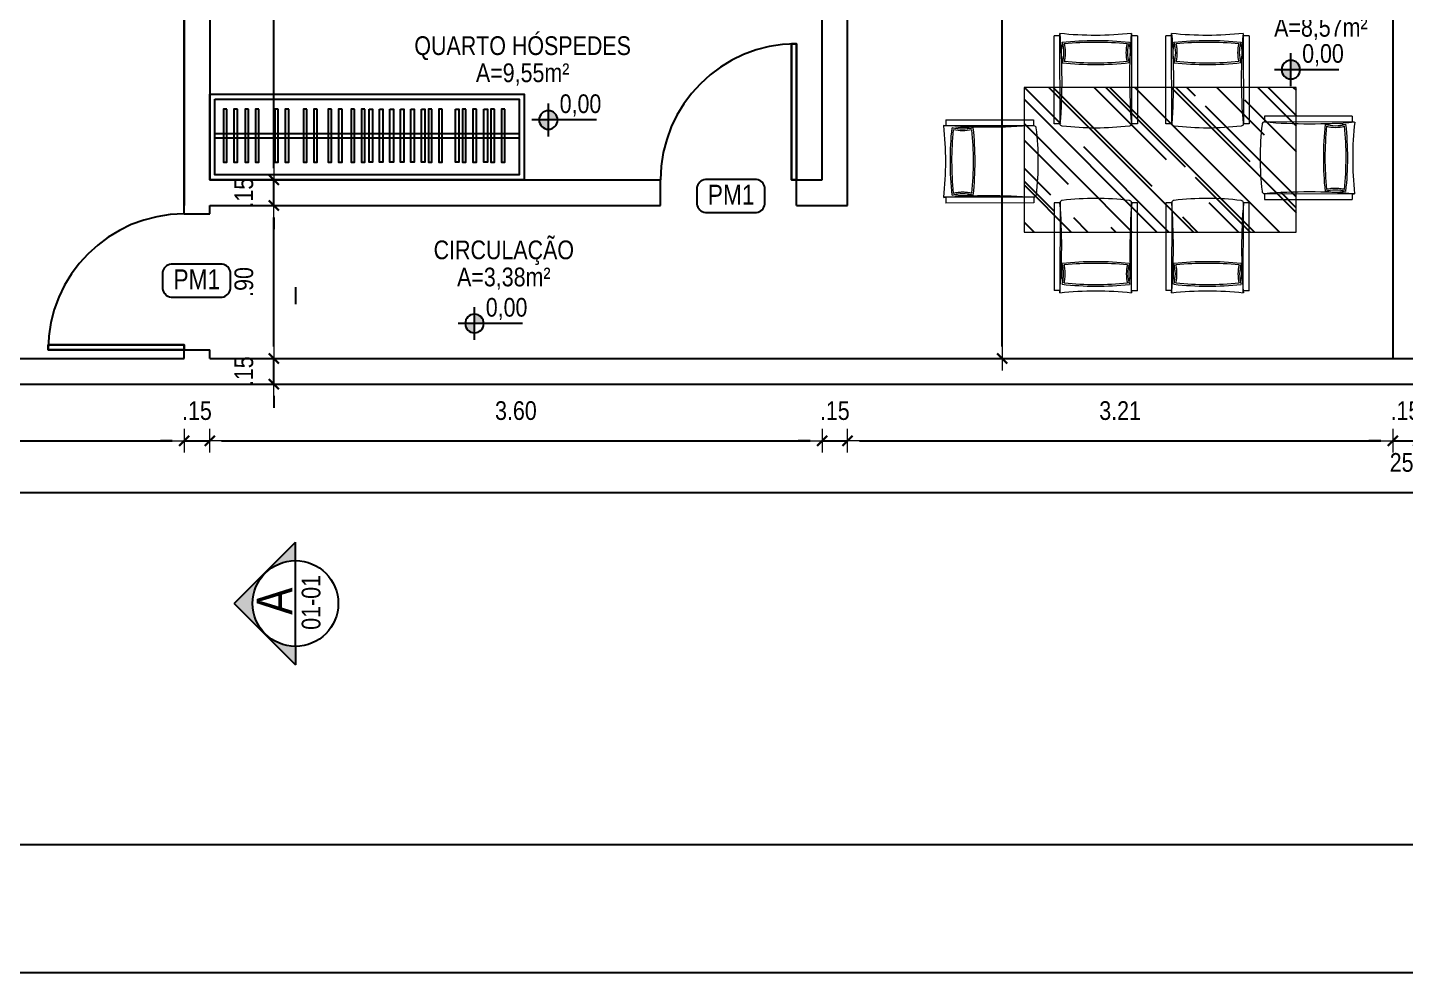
# Model space of a CAD drawing. Header units: millimetres. Extents: x -178 to 521, y -135 to 750.
# Drawn here: x -64.74 to -56.63, y 700.13 to 705.69 of the extents above; entities that cross this region are included whole.
import ezdxf
from ezdxf.enums import TextEntityAlignment as Align

# ---------------------------------------------------------------- set-up
doc = ezdxf.new("R2010")
doc.units = ezdxf.units.MM
doc.header["$LTSCALE"] = 20
doc.header["$MEASUREMENT"] = 0
doc.header["$PDSIZE"] = -5
for name, pattern in [('AXES', [0.54, 0.3, -0.08, 0.08, -0.08]), ('DASHDOT2', [0.5, 0.25, -0.125, 0, -0.125]), ('HIDDEN2', [0.1875, 0.125, -0.0625])]:
    doc.linetypes.add(name, pattern=pattern)
doc.layers.get('0').update_dxf_attribs({"linetype": 'CONTINUOUS'})
doc.layers.get('Defpoints').update_dxf_attribs({"linetype": 'CONTINUOUS'})
for name, color, linetype in [('003', 3, 'CONTINUOUS'), ('AR-ALV', 5, 'CONTINUOUS'), ('COTA', 7, 'CONTINUOUS'), ('COTAS', 7, 'CONTINUOUS'), ('DIVERSOS', 1, 'CONTINUOUS'), ('E-txt-g', 3, 'CONTINUOUS'), ('Layer1', 7, 'CONTINUOUS'), ('LAYER4', 7, 'CONTINUOUS'), ('LAYER5', 8, 'CONTINUOUS'), ('LAYER7', 4, 'CONTINUOUS'), ('MOVEIS', 7, 'CONTINUOUS')]:
    doc.layers.add(name, color=color, linetype=linetype)
for name, color, linetype, lineweight in [('E-Lay-9', 9, 'CONTINUOUS', 9), ('E-Pen-C', 4, 'CONTINUOUS', 15), ('E-Pen-G', 3, 'CONTINUOUS', 30), ('E-Txt-W', 7, 'CONTINUOUS', 20), ('estofado', 7, 'CONTINUOUS', 25)]:
    doc.layers.add(name, color=color, linetype=linetype, lineweight=lineweight)
doc.styles.add('F2', font='ARIALN.TTF')
doc.styles.add('REG60', font='romans.shx', dxfattribs={"width": 0.8, "height": 0.15})
doc.styles.add('REG80', font='romans.shx', dxfattribs={"width": 0.8, "height": 0.2})
doc.dimstyles.new('DIMENSION-1', dxfattribs={"dimtxt": 0.11, "dimasz": 0.07, "dimexe": 1, "dimexo": 0, "dimgap": 0.12, "dimtad": 1, "dimzin": 7, "dimdsep": 46, "dimtxsty": 'F2', "dimblk1": 'TRACO', "dimblk2": 'TRACO', "dimsah": 1, "dimcen": 1, "dimse1": 1, "dimse2": 1, "dimclrd": 256, "dimclre": 256, "dimclrt": 6, "dimadec": 0, "dimazin": 0, "dimtfac": 1, "dimtix": 1, "dimtmove": 2, "dimatfit": 3, "dimldrblk": 'TRACO', "dimfxl": 1, "dimtolj": 1, "dimtzin": 0, "dimarcsym": 0})

# ---------------------------------------------------------------- blocks, each defined once
blk = doc.blocks.new('TXT-AMB75')
at = {"layer": 'E-txt-g', "style": 'REG80', "width": 0.8, "flags": 8}
blk.add_attdef('TXT', text='', height=0.2, dxfattribs=at).set_placement((0.005, 0.296), align=Align.CENTER)
at = {"layer": 'E-Txt-W', "style": 'REG60', "width": 0.8, "flags": 8}
blk.add_attdef('TXT', text='', height=0.15, dxfattribs=at).set_placement((0.005, 0.027), align=Align.CENTER)
blk = doc.blocks.new('TRACO')
at = {"layer": 'E-Pen-C'}
for p, q in [((-1, 0), (1, 0)), ((0, 1), (0, -1))]:
    blk.add_line(p, q, dxfattribs=at)
at = {"layer": 'E-Pen-G'}
blk.add_line((-0.42, -0.42), (0.42, 0.42), dxfattribs=at)
blk = doc.blocks.new('*D402')
at = {"lineweight": -2}
blk.add_line((-66.8444, 703.2568), (-63.8844, 703.2568), dxfattribs=at)
at = {"layer": 'Defpoints', "color": 0}
for p in [(-66.9144, 703.74), (-63.8144, 703.74), (-63.8144, 703.2568)]:
    blk.add_point(p, dxfattribs=at)
at = {"lineweight": -2, "xscale": 0.07, "yscale": 0.07, "zscale": 0.07, "rotation": 180}
blk.add_blockref('TRACO', (-66.9144, 703.2568), dxfattribs=at)
at = {"lineweight": -2, "xscale": 0.07, "yscale": 0.07, "zscale": 0.07}
blk.add_blockref('TRACO', (-63.8144, 703.2568), dxfattribs=at)
at = {"color": 6, "insert": (-65.3644, 703.433), "char_height": 0.11, "attachment_point": 5, "style": 'F2'}
blk.add_mtext('\\A1;3.10', dxfattribs=at)
blk = doc.blocks.new('*D403')
at = {"lineweight": -2}
for p, q in [((-63.8844, 703.2568), (-63.9544, 703.2568)), ((-63.8144, 703.2568), (-63.6644, 703.2568)), ((-63.5944, 703.2568), (-63.5244, 703.2568))]:
    blk.add_line(p, q, dxfattribs=at)
at = {"layer": 'Defpoints', "color": 0}
for p in [(-63.8144, 703.74), (-63.6644, 703.74), (-63.6644, 703.2568)]:
    blk.add_point(p, dxfattribs=at)
at = {"lineweight": -2, "xscale": 0.07, "yscale": 0.07, "zscale": 0.07}
blk.add_blockref('TRACO', (-63.8144, 703.2568), dxfattribs=at)
at = {"lineweight": -2, "xscale": 0.07, "yscale": 0.07, "zscale": 0.07, "rotation": 180}
blk.add_blockref('TRACO', (-63.6644, 703.2568), dxfattribs=at)
at = {"color": 6, "insert": (-63.7394, 703.433), "char_height": 0.11, "attachment_point": 5, "style": 'F2'}
blk.add_mtext('\\A1;.15', dxfattribs=at)
blk = doc.blocks.new('*D404')
at = {"linetype": 'Continuous', "lineweight": -2}
blk.add_line((-63.5944, 703.2568), (-60.1321, 703.2568), dxfattribs=at)
at = {"layer": 'Defpoints', "color": 0, "linetype": 'Continuous'}
for p in [(-60.0621, 704.79), (-63.6644, 703.74), (-60.0621, 703.2568)]:
    blk.add_point(p, dxfattribs=at)
at = {"linetype": 'Continuous', "lineweight": -2, "xscale": 0.07, "yscale": 0.07, "zscale": 0.07, "rotation": 180}
blk.add_blockref('TRACO', (-63.6644, 703.2568), dxfattribs=at)
at = {"linetype": 'Continuous', "lineweight": -2, "xscale": 0.07, "yscale": 0.07, "zscale": 0.07}
blk.add_blockref('TRACO', (-60.0621, 703.2568), dxfattribs=at)
at = {"color": 6, "linetype": 'Continuous', "insert": (-61.8632, 703.433), "char_height": 0.11, "attachment_point": 5, "style": 'F2'}
blk.add_mtext('\\A1;3.60', dxfattribs=at)
blk = doc.blocks.new('*D405')
at = {"linetype": 'Continuous', "lineweight": -2}
for p, q in [((-60.1321, 703.2568), (-60.2021, 703.2568)), ((-60.0621, 703.2568), (-59.9121, 703.2568)), ((-59.8421, 703.2568), (-59.7721, 703.2568))]:
    blk.add_line(p, q, dxfattribs=at)
at = {"layer": 'Defpoints', "color": 0, "linetype": 'Continuous'}
for p in [(-60.0621, 704.79), (-59.9121, 704.64), (-59.9121, 703.2568)]:
    blk.add_point(p, dxfattribs=at)
at = {"linetype": 'Continuous', "lineweight": -2, "xscale": 0.07, "yscale": 0.07, "zscale": 0.07}
blk.add_blockref('TRACO', (-60.0621, 703.2568), dxfattribs=at)
at = {"linetype": 'Continuous', "lineweight": -2, "xscale": 0.07, "yscale": 0.07, "zscale": 0.07, "rotation": 180}
blk.add_blockref('TRACO', (-59.9121, 703.2568), dxfattribs=at)
at = {"color": 6, "linetype": 'Continuous', "insert": (-59.9871, 703.433), "char_height": 0.11, "attachment_point": 5, "style": 'F2'}
blk.add_mtext('\\A1;.15', dxfattribs=at)
blk = doc.blocks.new('*D406')
at = {"linetype": 'Continuous', "lineweight": -2}
blk.add_line((-59.8421, 703.2568), (-56.7754, 703.2568), dxfattribs=at)
at = {"layer": 'Defpoints', "color": 0, "linetype": 'Continuous'}
for p in [(-59.9121, 704.64), (-56.7054, 703.74), (-56.7054, 703.2568)]:
    blk.add_point(p, dxfattribs=at)
at = {"linetype": 'Continuous', "lineweight": -2, "xscale": 0.07, "yscale": 0.07, "zscale": 0.07, "rotation": 180}
blk.add_blockref('TRACO', (-59.9121, 703.2568), dxfattribs=at)
at = {"linetype": 'Continuous', "lineweight": -2, "xscale": 0.07, "yscale": 0.07, "zscale": 0.07}
blk.add_blockref('TRACO', (-56.7054, 703.2568), dxfattribs=at)
at = {"color": 6, "linetype": 'Continuous', "insert": (-58.3088, 703.433), "char_height": 0.11, "attachment_point": 5, "style": 'F2'}
blk.add_mtext('\\A1;3.21', dxfattribs=at)
blk = doc.blocks.new('*D407')
at = {"lineweight": -2}
for p, q in [((-56.7754, 703.2568), (-56.8454, 703.2568)), ((-56.7054, 703.2568), (-56.5554, 703.2568)), ((-56.4854, 703.2568), (-56.4154, 703.2568))]:
    blk.add_line(p, q, dxfattribs=at)
at = {"layer": 'Defpoints', "color": 0}
for p in [(-56.5554, 705.09), (-56.7054, 703.74), (-56.5554, 703.2568)]:
    blk.add_point(p, dxfattribs=at)
at = {"lineweight": -2, "xscale": 0.07, "yscale": 0.07, "zscale": 0.07}
blk.add_blockref('TRACO', (-56.7054, 703.2568), dxfattribs=at)
at = {"lineweight": -2, "xscale": 0.07, "yscale": 0.07, "zscale": 0.07, "rotation": 180}
blk.add_blockref('TRACO', (-56.5554, 703.2568), dxfattribs=at)
at = {"color": 6, "insert": (-56.6304, 703.433), "char_height": 0.11, "attachment_point": 5, "style": 'F2'}
blk.add_mtext('\\A1;.15', dxfattribs=at)
blk = doc.blocks.new('*D413')
at = {"linetype": 'Continuous', "lineweight": -2}
blk.add_line((-70.1454, 702.9521), (-45.2854, 702.9521), dxfattribs=at)
at = {"layer": 'Defpoints', "color": 0, "linetype": 'Continuous'}
for p in [(-70.2154, 703.59), (-45.2154, 703.59), (-45.2154, 702.9521)]:
    blk.add_point(p, dxfattribs=at)
at = {"linetype": 'Continuous', "lineweight": -2, "xscale": 0.07, "yscale": 0.07, "zscale": 0.07, "rotation": 180}
blk.add_blockref('TRACO', (-70.2154, 702.9521), dxfattribs=at)
at = {"linetype": 'Continuous', "lineweight": -2, "xscale": 0.07, "yscale": 0.07, "zscale": 0.07}
blk.add_blockref('TRACO', (-45.2154, 702.9521), dxfattribs=at)
at = {"color": 6, "linetype": 'Continuous', "insert": (-56.5654, 703.1282), "char_height": 0.11, "attachment_point": 5, "style": 'F2'}
blk.add_mtext('\\A1;25.00', dxfattribs=at)
blk = doc.blocks.new('*D347')
at = {"linetype": 'Continuous', "lineweight": -2}
for p, q in [((-63.2868, 703.81), (-63.2868, 703.88)), ((-63.2868, 703.59), (-63.2868, 703.74)), ((-63.2868, 703.52), (-63.2868, 703.45))]:
    blk.add_line(p, q, dxfattribs=at)
at = {"layer": 'Defpoints', "color": 0, "linetype": 'Continuous'}
for p in [(-63.5702, 703.74), (-63.2868, 703.74), (-63.5702, 703.59)]:
    blk.add_point(p, dxfattribs=at)
at = {"linetype": 'Continuous', "lineweight": -2, "xscale": 0.07, "yscale": 0.07, "zscale": 0.07}
for p, rotation in [((-63.2868, 703.74), 270), ((-63.2868, 703.59), 90)]:
    blk.add_blockref('TRACO', p, dxfattribs=dict(at, rotation=rotation))
at = {"color": 6, "linetype": 'Continuous', "insert": (-63.4629, 703.665), "char_height": 0.11, "attachment_point": 5, "rotation": 90, "style": 'F2'}
blk.add_mtext('\\A1;.15', dxfattribs=at)
blk = doc.blocks.new('*D348')
at = {"linetype": 'Continuous', "lineweight": -2}
blk.add_line((-63.2868, 703.81), (-63.2868, 704.57), dxfattribs=at)
at = {"layer": 'Defpoints', "color": 0, "linetype": 'Continuous'}
for p in [(-63.6644, 704.64), (-63.2868, 704.64), (-63.5702, 703.74)]:
    blk.add_point(p, dxfattribs=at)
at = {"linetype": 'Continuous', "lineweight": -2, "xscale": 0.07, "yscale": 0.07, "zscale": 0.07}
for p, rotation in [((-63.2868, 704.64), 90), ((-63.2868, 703.74), 270)]:
    blk.add_blockref('TRACO', p, dxfattribs=dict(at, rotation=rotation))
at = {"color": 6, "linetype": 'Continuous', "insert": (-63.4629, 704.19), "char_height": 0.11, "attachment_point": 5, "rotation": 90, "style": 'F2'}
blk.add_mtext('\\A1;.90', dxfattribs=at)
blk = doc.blocks.new('*D349')
at = {"linetype": 'Continuous', "lineweight": -2}
for p, q in [((-63.2868, 704.86), (-63.2868, 704.93)), ((-63.2868, 704.64), (-63.2868, 704.79)), ((-63.2868, 704.57), (-63.2868, 704.5))]:
    blk.add_line(p, q, dxfattribs=at)
at = {"layer": 'Defpoints', "color": 0, "linetype": 'Continuous'}
for p in [(-63.6644, 704.79), (-63.2868, 704.79), (-63.6644, 704.64)]:
    blk.add_point(p, dxfattribs=at)
at = {"linetype": 'Continuous', "lineweight": -2, "xscale": 0.07, "yscale": 0.07, "zscale": 0.07}
for p, rotation in [((-63.2868, 704.79), 270), ((-63.2868, 704.64), 90)]:
    blk.add_blockref('TRACO', p, dxfattribs=dict(at, rotation=rotation))
at = {"color": 6, "linetype": 'Continuous', "insert": (-63.4629, 704.715), "char_height": 0.11, "attachment_point": 5, "rotation": 90, "style": 'F2'}
blk.add_mtext('\\A1;.15', dxfattribs=at)
blk = doc.blocks.new('*D350')
at = {"linetype": 'Continuous', "lineweight": -2}
blk.add_line((-63.2868, 704.86), (-63.2868, 707.37), dxfattribs=at)
at = {"layer": 'Defpoints', "color": 0, "linetype": 'Continuous'}
for p in [(-63.6644, 707.44), (-63.2868, 707.44), (-63.6644, 704.79)]:
    blk.add_point(p, dxfattribs=at)
at = {"linetype": 'Continuous', "lineweight": -2, "xscale": 0.07, "yscale": 0.07, "zscale": 0.07}
for p, rotation in [((-63.2868, 707.44), 90), ((-63.2868, 704.79), 270)]:
    blk.add_blockref('TRACO', p, dxfattribs=dict(at, rotation=rotation))
at = {"color": 6, "linetype": 'Continuous', "insert": (-63.4629, 706.115), "char_height": 0.11, "attachment_point": 5, "rotation": 90, "style": 'F2'}
blk.add_mtext('\\A1;2.65', dxfattribs=at)
blk = doc.blocks.new('NIVEL')
at = {"layer": 'DIVERSOS'}
h = blk.add_hatch(color=7, dxfattribs=at)
h.paths.add_polyline_path([(0, 0.137, 0.414214), (-0.137, 0), (0, 0)])
h.paths.add_polyline_path([(0, 0), (0, -0.137, 0.414214), (0.137, 0)])
at = {"layer": 'DIVERSOS', "color": 7}
for p, q in [((0, 0.242), (0, -0.242)), ((0.709, 0), (-0.242, 0))]:
    blk.add_line(p, q, dxfattribs=at)
blk.add_circle((0, 0), 0.137, dxfattribs=at)
blk = doc.blocks.new('*D383')
at = {"linetype": 'Continuous', "lineweight": -2}
blk.add_line((-59.0031, 703.81), (-59.0031, 708.72), dxfattribs=at)
at = {"layer": 'Defpoints', "color": 0, "linetype": 'Continuous'}
for p in [(-59.5657, 708.79), (-59.0031, 708.79), (-59.5657, 703.74)]:
    blk.add_point(p, dxfattribs=at)
at = {"linetype": 'Continuous', "lineweight": -2, "xscale": 0.07, "yscale": 0.07, "zscale": 0.07}
for p, rotation in [((-59.0031, 708.79), 90), ((-59.0031, 703.74), 270)]:
    blk.add_blockref('TRACO', p, dxfattribs=dict(at, rotation=rotation))
at = {"color": 6, "linetype": 'Continuous', "insert": (-59.1793, 706.115), "char_height": 0.11, "attachment_point": 5, "rotation": 90, "style": 'F2'}
blk.add_mtext('\\A1;5.05', dxfattribs=at)
blk = doc.blocks.new('Poltrona Star marrom')
at = {"layer": 'estofado', "color": 8, "lineweight": 20, "ltscale": 0.1}
for p, q in [((0, 0), (0, -0.78)), ((-0.05, -0.02), (-0.05, -0.78)), ((-0.05, -0.02), (0, -0.02)), ((0.62, -0.78), (0.62, -0.02)), ((0.62, -0.02), (0.67, -0.02)), ((0.67, -0.78), (0.67, -0.02)), ((-0.05, -0.78), (0, -0.78)), ((0.62, -0.78), (0.67, -0.78))]:
    blk.add_line(p, q, dxfattribs=at)
at = {"layer": 'estofado', "color": 8, "lineweight": 5, "ltscale": 0.1}
blk.add_line((0.62, -0.02), (0.62, 0), dxfattribs=at)
for centre, radius, start, end in [((0.31, 2.832), 2.848, 263.7521, 276.2479), ((0.309, -0.165), 0.296, 165.0121, 194.9879), ((0.31, -2.807), 2.748, 83.9224, 96.0776), ((-0.276, -0.165), 0.308, 343.0375, 16.9625), ((0.896, -0.165), 0.308, 163.0375, 196.9625), ((0.311, -0.165), 0.296, 345.0121, 14.9879), ((0.31, 2.478), 2.748, 263.9224, 276.0776), ((0.02, -0.78), 0.02, 180, 270), ((0.31, 1.687), 2.504, 263.3498, 276.6502), ((0.6, -0.78), 0.02, 270, 0)]:
    blk.add_arc(centre, radius, start, end, dxfattribs=at)
at = {"layer": 'MOVEIS', "color": 8, "lineweight": 5, "ltscale": 0.1}
for points in [[(0.019, -0.075), (0.019, -0.075), (0.019, -0.075)], [(0.601, -0.075), (0.601, -0.075)], [(0.019, -0.255), (0.019, -0.255)], [(0.601, -0.255), (0.601, -0.255)]]:
    blk.add_lwpolyline(points, close=True, dxfattribs=at)
for centre, radius, start, end in [((-4.905, -0.39), 4.92, 355.4539, 4.5461), ((-0.276, -0.165), 0.322, 345.9941, 14.0059), ((5.525, -0.39), 4.92, 175.4539, 184.5461), ((0.31, 2.478), 2.734, 264.2624, 275.7376)]:
    blk.add_arc(centre, radius, start, end, dxfattribs=at)
at = {"layer": 'MOVEIS', "color": 8, "linetype": 'AXES', "lineweight": 5, "ltscale": 0.1}
for centre, radius, start, end in [((0.31, -2.807), 2.734, 84.2624, 95.7376), ((0.896, -0.165), 0.322, 165.9941, 194.0059)]:
    blk.add_arc(centre, radius, start, end, dxfattribs=at)
blk = doc.blocks.new('A$C52F82244')
at = {"layer": 'LAYER5'}
blk.add_hatch(color=2, dxfattribs=at).paths.add_polyline_path([(0.5, 0.85), (0, 0.35), (0.15, 0.35, -1), (0.85, 0.35), (1, 0.35)])
at = {"layer": 'LAYER4', "color": 2}
blk.add_line((0.15, 0.35), (0.85, 0.35), dxfattribs=at)
at = {"layer": 'LAYER7', "color": 2}
for p, q in [((0.5, 0.85), (0, 0.35)), ((0.5, 0.85), (1, 0.35)), ((0.15, 0.35), (0, 0.35)), ((0.85, 0.35), (1, 0.35))]:
    blk.add_line(p, q, dxfattribs=at)
blk.add_circle((0.5, 0.35), 0.35, dxfattribs=at)

msp = doc.modelspace()

# ---------------------------------------------------------------- hatches: boundary and pattern name
at = {"layer": 'COTA', "linetype": 'Continuous'}
h = msp.add_hatch(dxfattribs=at)
h.set_pattern_fill('AR-RROOF', color=8, scale=0.01, angle=315, style=0)
h.set_pattern_definition([(315, (-944.18126, 5617.89213), (0.574736392, -0.215526147), [3.81, -0.508, 1.27, -0.254]), (315, (-943.85258, 5617.74306), (0.05926969, 0.418479935), [0.762, -0.08382, 1.524, -0.1905]), (315, (-943.9388, 5617.955), (1.0542820686, -0.8136112046), [2.032, -0.3556, 1.016, -0.254])])
h.paths.add_polyline_path([(-57.2742, 704.4837), (-57.2742, 705.3337), (-58.8742, 705.3337), (-58.8742, 704.4837)])

# ---------------------------------------------------------------- linework, layer by layer
at = {"color": 5, "linetype": 'Continuous'}
for p, q in [((-59.9121, 704.64), (-59.9121, 707.9471)), ((-63.8144, 704.59), (-63.8144, 707.44)), ((-63.8144, 707.44), (-63.8144, 704.64)), ((-63.6644, 707.44), (-63.6644, 704.79)), ((-60.0621, 704.79), (-60.0621, 707.44)), ((-63.6644, 704.79), (-61.0122, 704.79)), ((-61.0122, 704.64), (-61.0122, 704.79)), ((-60.2122, 704.79), (-60.1122, 704.79)), ((-60.2122, 704.64), (-60.2122, 704.79)), ((-60.2122, 704.79), (-60.0621, 704.79)), ((-63.6644, 704.59), (-63.6644, 704.64)), ((-63.6644, 704.64), (-61.0122, 704.64)), ((-60.2122, 704.64), (-59.9121, 704.64)), ((-63.8144, 704.59), (-63.6644, 704.59)), ((-63.8144, 703.74), (-63.8144, 703.79)), ((-63.8144, 703.79), (-63.6644, 703.79)), ((-63.6644, 703.74), (-63.6644, 703.79)), ((-66.9144, 703.74), (-63.8144, 703.74)), ((-66.9144, 703.74), (-63.8144, 703.74)), ((-63.6644, 703.74), (-55.7054, 703.74)), ((-70.2154, 703.59), (-45.2154, 703.59))]:
    msp.add_line(p, q, dxfattribs=at)
at = {"color": 2, "linetype": 'Continuous'}
msp.add_line((-61.4599, 704.64), (-61.2099, 704.64), dxfattribs=at)
at = {"color": 2}
msp.add_lwpolyline([(-88.2733, 700.1302), (-25.9483, 700.1302), (-25.9483, 744.6802), (-88.2733, 744.6802)], close=True, dxfattribs=at)
at = {"color": 5, "linetype": 'Continuous'}
msp.add_lwpolyline([(-86.3983, 743.9302), (-26.6983, 743.9302), (-26.6983, 700.8802), (-86.3983, 700.8802)], close=True, dxfattribs=at)
at = {"color": 8}
for points in [[(-63.6644, 705.294), (-61.8141, 705.294), (-61.8141, 704.79), (-63.6644, 704.79)], [(-63.6344, 705.264), (-61.8441, 705.264), (-61.8441, 704.82), (-63.6344, 704.82)]]:
    msp.add_lwpolyline(points, close=True, dxfattribs=at)
at = {"layer": '003', "color": 8, "ltscale": 0.5}
for p, q in [((-63.6344, 705.0624), (-61.8441, 705.0624)), ((-63.6344, 705.0374), (-61.8441, 705.0374))]:
    msp.add_line(p, q, dxfattribs=at)
for points in [[(-63.5631, 705.2065), (-63.5831, 705.2065), (-63.5831, 704.8946), (-63.5631, 704.8946)], [(-63.5016, 705.2065), (-63.5216, 705.2065), (-63.5216, 704.8946), (-63.5016, 704.8946)], [(-63.4365, 705.2065), (-63.4565, 705.2065), (-63.4565, 704.8946), (-63.4365, 704.8946)], [(-63.375, 705.2065), (-63.395, 705.2065), (-63.395, 704.8946), (-63.375, 704.8946)], [(-63.2612, 705.2065), (-63.2812, 705.2065), (-63.2812, 704.8946), (-63.2612, 704.8946)], [(-63.1997, 705.2065), (-63.2197, 705.2065), (-63.2197, 704.8946), (-63.1997, 704.8946)], [(-63.0932, 705.2065), (-63.1132, 705.2065), (-63.1132, 704.8946), (-63.0932, 704.8946)], [(-63.0317, 705.2065), (-63.0517, 705.2065), (-63.0517, 704.8946), (-63.0317, 704.8946)], [(-62.9475, 705.2065), (-62.9675, 705.2065), (-62.9675, 704.8946), (-62.9475, 704.8946)], [(-62.8859, 705.2065), (-62.9059, 705.2065), (-62.9059, 704.8946), (-62.8859, 704.8946)], [(-62.8129, 705.2065), (-62.8329, 705.2065), (-62.8329, 704.8946), (-62.8129, 704.8946)], [(-62.7513, 705.2065), (-62.7713, 705.2065), (-62.7713, 704.8946), (-62.7513, 704.8946)], [(-62.7269, 705.2065), (-62.7069, 705.2065), (-62.7069, 704.8946), (-62.7269, 704.8946)], [(-62.6654, 705.2065), (-62.6454, 705.2065), (-62.6454, 704.8946), (-62.6654, 704.8946)], [(-62.6038, 705.2065), (-62.5838, 705.2065), (-62.5838, 704.8946), (-62.6038, 704.8946)], [(-62.5422, 705.2065), (-62.5222, 705.2065), (-62.5222, 704.8946), (-62.5422, 704.8946)], [(-62.4807, 705.2065), (-62.4607, 705.2065), (-62.4607, 704.8946), (-62.4807, 704.8946)], [(-62.4191, 705.2065), (-62.3991, 705.2065), (-62.3991, 704.8946), (-62.4191, 704.8946)], [(-62.3581, 705.2065), (-62.3781, 705.2065), (-62.3781, 704.8946), (-62.3581, 704.8946)], [(-62.2966, 705.2065), (-62.3166, 705.2065), (-62.3166, 704.8946), (-62.2966, 704.8946)], [(-62.2182, 705.2065), (-62.1982, 705.2065), (-62.1982, 704.8946), (-62.2182, 704.8946)], [(-62.1572, 705.2065), (-62.1772, 705.2065), (-62.1772, 704.8946), (-62.1572, 704.8946)], [(-62.0957, 705.2065), (-62.1157, 705.2065), (-62.1157, 704.8946), (-62.0957, 704.8946)], [(-62.0508, 705.2065), (-62.0308, 705.2065), (-62.0308, 704.8946), (-62.0508, 704.8946)], [(-61.9898, 705.2065), (-62.0098, 705.2065), (-62.0098, 704.8946), (-61.9898, 704.8946)], [(-61.9282, 705.2065), (-61.9482, 705.2065), (-61.9482, 704.8946), (-61.9282, 704.8946)]]:
    msp.add_lwpolyline(points, close=True, dxfattribs=at)
at = {"layer": 'AR-ALV', "color": 2, "linetype": 'DASHDOT2'}
msp.add_line((-63.16, 711.6601), (-63.16, 702.0365), dxfattribs=at)
at = {"layer": 'COTA', "color": 8, "linetype": 'DASHDOT2'}
msp.add_line((-56.7054, 706.29), (-56.7054, 703.74), dxfattribs=at)
at = {"layer": 'COTA', "color": 5, "linetype": 'Continuous'}
for p, q in [((-63.6644, 704.79), (-62.0599, 704.79)), ((-63.6644, 704.64), (-62.0599, 704.64))]:
    msp.add_line(p, q, dxfattribs=at)
at = {"layer": 'COTA', "color": 7, "linetype": 'Continuous'}
for points in [[(-60.2422, 704.79), (-60.2422, 705.59), (-60.2122, 705.59), (-60.2122, 704.79)], [(-60.2122, 704.79), (-60.2122, 705.59), (-60.2422, 705.59), (-60.2422, 704.79)], [(-63.8144, 703.82), (-64.6144, 703.82), (-64.6144, 703.79), (-63.8144, 703.79)], [(-63.8144, 703.79), (-64.6144, 703.79), (-64.6144, 703.82), (-63.8144, 703.82)]]:
    msp.add_lwpolyline(points, close=True, dxfattribs=at)
at = {"layer": 'COTA', "color": 4, "linetype": 'Continuous'}
for points in [[(-60.3983, 704.743, 0.331371), (-60.4483, 704.793), (-60.7485, 704.7927, 0.332506), (-60.7985, 704.743), (-60.7985, 704.6483, 0.330378), (-60.7485, 704.598), (-60.4483, 704.5983, 0.331371), (-60.3983, 704.6483)], [(-63.5416, 704.2454, 0.331371), (-63.5916, 704.2954), (-63.8919, 704.2951, 0.332506), (-63.9419, 704.2454), (-63.9419, 704.1508, 0.330378), (-63.8919, 704.1005), (-63.5916, 704.1008, 0.331371), (-63.5416, 704.1508)]]:
    msp.add_lwpolyline(points, format="xyb", close=True, dxfattribs=at)
at = {"layer": 'COTA', "color": 8, "linetype": 'HIDDEN2'}
for centre in [(-60.2122, 704.79), (-63.8144, 703.79)]:
    msp.add_arc(centre, 0.8, 90, 180, dxfattribs=at)
at = {"layer": 'E-Lay-9', "color": 8}
msp.add_lwpolyline([(-57.2742, 704.4837), (-57.2742, 705.3337), (-58.8742, 705.3337), (-58.8742, 704.4837)], close=True, dxfattribs=at)

# ---------------------------------------------------------------- block references
ref = msp.add_blockref('TXT-AMB75', (-57.132, 705.5756), dxfattribs=dict(xscale=0.7290000000000001, yscale=0.7290000000000001, zscale=0.7290000000000001))
ref.add_attrib('TXT', 'SALA DE JANTAR', dxfattribs={"layer": 'E-txt-g', "color": 2, "height": 0.11, "style": 'F2'}).set_placement((-57.128, 705.7917), align=Align.CENTER)
ref.add_attrib('TXT', 'A=8,57m²', dxfattribs={"layer": 'E-Txt-W', "height": 0.11, "style": 'F2'}).set_placement((-57.128, 705.6322), align=Align.CENTER)
ref = msp.add_blockref('TXT-AMB75', (-61.8275, 705.3084), dxfattribs=dict(xscale=0.7290000000000001, yscale=0.7290000000000001, zscale=0.7290000000000001))
ref.add_attrib('TXT', 'QUARTO HÓSPEDES', dxfattribs={"layer": 'E-txt-g', "color": 2, "height": 0.11, "style": 'F2'}).set_placement((-61.8235, 705.5245), align=Align.CENTER)
ref.add_attrib('TXT', 'A=9,55m²', dxfattribs={"layer": 'E-Txt-W', "height": 0.11, "style": 'F2'}).set_placement((-61.8235, 705.365), align=Align.CENTER)
ref = msp.add_blockref('TXT-AMB75', (-61.9382, 704.1076), dxfattribs=dict(xscale=0.7290000000000001, yscale=0.7290000000000001, zscale=0.7290000000000001))
ref.add_attrib('TXT', 'CIRCULAÇÃO', dxfattribs={"layer": 'E-txt-g', "color": 2, "height": 0.11, "style": 'F2'}).set_placement((-61.9342, 704.3237), align=Align.CENTER)
ref.add_attrib('TXT', 'A=3,38m²', dxfattribs={"layer": 'E-Txt-W', "height": 0.11, "style": 'F2'}).set_placement((-61.9342, 704.1643), align=Align.CENTER)
at = {"layer": 'COTAS', "lineweight": 5, "yscale": 0.679845924720092, "zscale": 0.679845924720092}
for p, xscale, rotation in [((-58.2415, 705.6507), -0.6798459247200919, 0.06282621836916745), ((-57.5843, 705.6507), -0.6798459247200919, 0.06282621836916745), ((-59.3478, 705.1094), -0.6798459247200919, 90.06282621836925), ((-56.9296, 705.1303), 0.6798459247200919, 269.9371737816307), ((-58.2415, 704.1252), 0.6798459247200919, 179.9371737816308), ((-57.5843, 704.1252), 0.6798459247200919, 179.9371737816308)]:
    msp.add_blockref('Poltrona Star marrom', p, dxfattribs=dict(at, xscale=xscale, rotation=rotation))
at = {"layer": 'LAYER4', "color": 2, "xscale": 0.7200000000000001, "yscale": 0.7200000000000001, "zscale": 0.7200000000000001, "rotation": 90}
msp.add_blockref('A$C52F82244', (-62.908, 701.9394), dxfattribs=at)
at = {"layer": 'LAYER7', "color": 7, "linetype": 'Continuous', "xscale": -0.3985866620477118, "yscale": 0.3985866620477118, "zscale": 0.3985866620477118, "rotation": 180}
for p in [(-57.3044, 705.4381), (-61.672, 705.1426), (-62.1068, 703.9455)]:
    msp.add_blockref('NIVEL', p, dxfattribs=at)

# ---------------------------------------------------------------- texts
at = {"color": 7, "style": 'F2'}
for s, height, p in [('01-01', 0.11, (-63.0132, 702.1449)), ('A', 0.2101, (-63.1776, 702.2328))]:
    msp.add_text(s, height=height, rotation=90, dxfattribs=at).set_placement(p)
at = {"layer": 'Layer1', "color": 7, "linetype": 'Continuous', "style": 'F2'}
for p in [(-57.2378, 705.5885), (-61.6054, 705.293), (-62.0402, 704.0959)]:
    msp.add_text('0,00', height=0.10972, dxfattribs=at).set_placement(p, align=Align.TOP_LEFT)
at = {"layer": 'Layer1', "color": 4, "linetype": 'Continuous', "style": 'F2'}
for p in [(-60.7341, 704.7617, 1.712), (-63.8775, 704.2641, 1.712)]:
    msp.add_text('PM1', height=0.11659, dxfattribs=at).set_placement(p, align=Align.TOP_LEFT)

# ---------------------------------------------------------------- dimensions: what is measured, and where the dimension line sits
at = {"color": 8, "linetype": 'Continuous'}
dim = msp.add_linear_dim(base=(-59.0031, 708.79), p1=(-59.5657, 703.74), p2=(-59.5657, 708.79), angle=90, dimstyle='DIMENSION-1', dxfattribs=at)
dim.commit()
dim.dimension.update_dxf_attribs({"geometry": '*D383', "text_midpoint": (-59.1793, 706.115), "dimtype": 160})
at = {"color": 1, "linetype": 'Continuous'}
for base, p1, p2, picture, middle in [((-63.2868, 707.44), (-63.6644, 704.79), (-63.6644, 707.44), '*D350', (-63.4629, 706.115)), ((-63.2868, 704.79), (-63.6644, 704.64), (-63.6644, 704.79), '*D349', (-63.4629, 704.715)), ((-63.2868, 704.64), (-63.5702, 703.74), (-63.6644, 704.64), '*D348', (-63.4629, 704.19)), ((-63.2868, 703.74), (-63.5702, 703.59), (-63.5702, 703.74), '*D347', (-63.4629, 703.665))]:
    dim = msp.add_linear_dim(base=base, p1=p1, p2=p2, angle=90, dimstyle='DIMENSION-1', dxfattribs=at)
    dim.commit()
    dim.dimension.update_dxf_attribs({"geometry": picture, "text_midpoint": middle})
at = {"color": 4}
for base, p1, p2, picture, middle in [((-56.5554, 703.2568), (-56.7054, 703.74), (-56.5554, 705.09), '*D407', (-56.6304, 703.433)), ((-63.8144, 703.2568), (-66.9144, 703.74), (-63.8144, 703.74), '*D402', (-65.3644, 703.433)), ((-63.6644, 703.2568), (-63.8144, 703.74), (-63.6644, 703.74), '*D403', (-63.7394, 703.433))]:
    dim = msp.add_linear_dim(base=base, p1=p1, p2=p2, dimstyle='DIMENSION-1', dxfattribs=at)
    dim.commit()
    dim.dimension.update_dxf_attribs({"geometry": picture, "text_midpoint": middle})
at = {"color": 5, "linetype": 'Continuous'}
for base, p1, p2, picture, middle in [((-60.0621, 703.2568), (-63.6644, 703.74), (-60.0621, 704.79), '*D404', (-61.8632, 703.433)), ((-59.9121, 703.2568), (-60.0621, 704.79), (-59.9121, 704.64), '*D405', (-59.9871, 703.433)), ((-56.7054, 703.2568), (-59.9121, 704.64), (-56.7054, 703.74), '*D406', (-58.3088, 703.433))]:
    dim = msp.add_linear_dim(base=base, p1=p1, p2=p2, dimstyle='DIMENSION-1', dxfattribs=at)
    dim.commit()
    dim.dimension.update_dxf_attribs({"geometry": picture, "text_midpoint": middle})
dim = msp.add_linear_dim(base=(-45.2154, 702.9521), p1=(-70.2154, 703.59), p2=(-45.2154, 703.59), dimstyle='DIMENSION-1', dxfattribs=at)
dim.commit()
dim.dimension.update_dxf_attribs({"geometry": '*D413', "text_midpoint": (-56.5654, 703.1282), "dimtype": 160})

doc.saveas('drawing.dxf')
